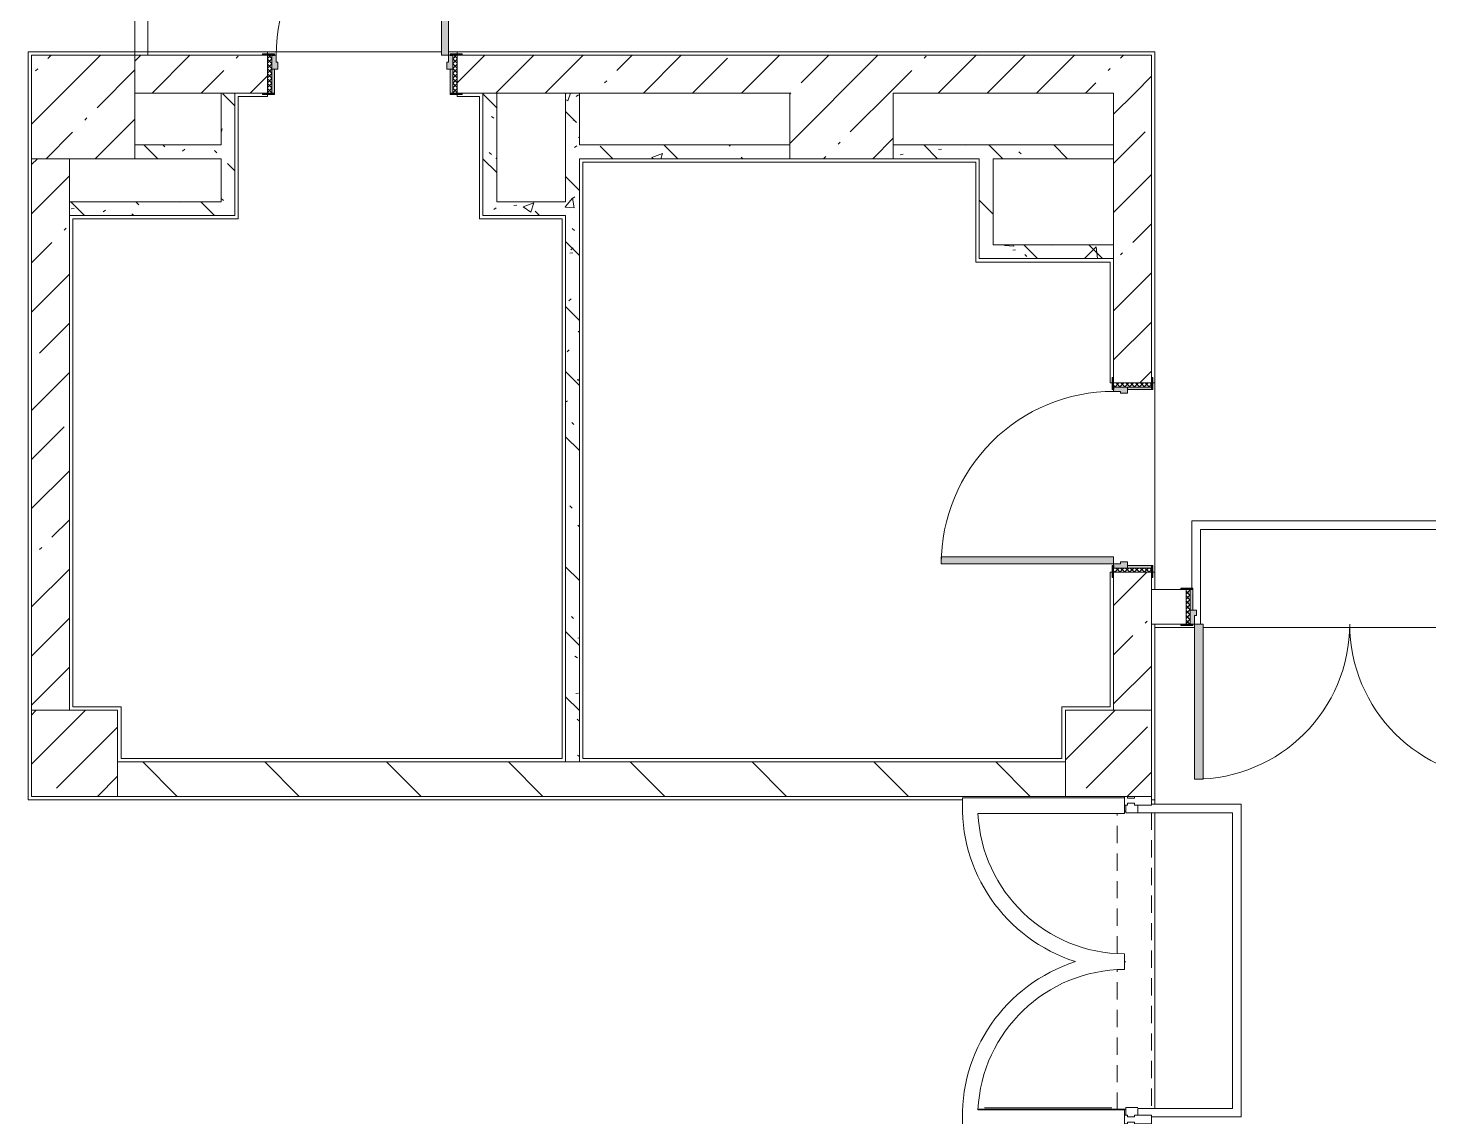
# Model space of a CAD drawing. Header units: millimetres. Extents: x 81676 to 276943, y -8553 to 29000.
# Drawn here: x 161653 to 169783, y 9040 to 15358 of the extents above; entities that cross this region are included whole.
import ezdxf

# ---------------------------------------------------------------- set-up
doc = ezdxf.new("R2010")
doc.units = ezdxf.units.MM
doc.linetypes.add('200_ШТРИХ__ш1_п0_6_', pattern=[160, 100, -60])
for name, color, linetype, lineweight, true_color in [('A-DETL-GENF-4', 7, 'Continuous', 5, 0xaaaaaa), ('A-DOOR-3', 7, 'Continuous', 5, 0xe2e2e2), ('A-DOOR-4', 7, 'Continuous', 5, 0xaaaaaa), ('A-DOOR-FRAM-2', 7, 'Continuous', 5, 0xe2e2e2), ('A-DOOR-FRAM-3', 7, 'Continuous', 5, 0xaaaaaa), ('A-FLOR-3', 7, 'Continuous', 5, 0xaaaaaa), ('I-WALL-5', 7, 'Continuous', 5, 0x787878)]:
    doc.layers.add(name, color=color, linetype=linetype, lineweight=lineweight, true_color=true_color)
for name, color, linetype, lineweight in [('A-DETL-MBND', 7, '200_ШТРИХ__ш1_п0_6_', 9), ('A-GLAZ-CWMG-2', 7, 'Continuous', 5), ('A-WALL', 7, 'Continuous', 9), ('I-WALL-3', 7, 'Continuous', 5), ('S-COLS-1', 7, 'Continuous', 5)]:
    doc.layers.add(name, color=color, linetype=linetype, lineweight=lineweight)
pattern_1 = [(45, (147962.96, 0), (-285.123, 285.123), []), (45, (148248.1, 0), (-285.123, 285.123), [504.031, -100.806, 16.764, -84.042])]
pattern_2 = [(135, (147962.96, 0), (-353.553, -353.553), [])]
pattern_3 = [(135, (1751.41, 174.685), (-14.14214, -14.14214), []), (225, (1751.41, 174.685), (14.14214, -14.14214), [])]
pattern_4 = [(45, (-371.384, 174.685), (-14.1421, 14.1421), []), (135, (-371.384, 174.685), (-14.1421, -14.1421), [])]
pattern_5 = [(135, (147962.96, 0), (-377.171, -377.171), [533.4, -88.9, 17.78, -88.9]), (135, (147962.96, 376.94), (-377.171, -377.171), []), (50, (147962.96, 0), (637.645, -55.787), [66.675, -733.425]), (355, (147962.96, 0), (-123.35, 668.7), [53.34, -586.74]), (100.451, (148016.1, -4.65), (514.299, 612.908), [56.665, -623.315]), (46.184, (147963, 177.8), (948.776, -147.15), [100.012, -1100.137]), (96.636, (148042, 165.5), (830.91, 865.997), [84.998, -934.973]), (351.184, (147963, 177.8), (830.918, 865.99), [80.01, -880.11]), (21, (148051.86, 133.35), (530.651, -357.928), [66.675, -733.425]), (326, (148051.86, 133.35), (216.308, 644.658), [53.34, -586.74]), (71.451, (148096.1, 103.5), (746.96, 286.724), [56.665, -623.315]), (37.5, (147962.96, 0), (10.8105, 295.9426), [16.764, -562.864, 16.764, -578.866, -588.962]), (37.5, (147962.96, 0), (10.8105, 295.9426), [-1175.258, 16.764, -572.198]), (7.5, (147962.96, 0), (233.869, 350.6318), [16.764, -322.834, 16.764, -549.529, -224.472]), (7.5, (147962.96, 0), (233.869, 350.6318), [-905.891, 16.764, -207.708]), (327.5, (147764.71, 0), (474.5678, -20.0513), [16.764, -205.486, 16.764, -676.656, -920.115]), (327.5, (147764.71, 0), (474.5678, -20.0513), [-915.67, 16.764, -903.351]), (317.5, (147675.8, 0), (518.452, 88.9934), [16.764, -272.161, 16.764, -443.738, -653.415]), (317.5, (147675.8, 0), (518.452, 88.9934), [-749.427, 16.764, -636.651])]

# ---------------------------------------------------------------- blocks, each defined once
blk = doc.blocks.new('BSC_Колонна _Прямоугольная - 600х600-V29-1_6_3_птичка')
at = {"layer": 'S-COLS-1'}
h = blk.add_hatch(dxfattribs=at)
h.set_pattern_fill('FP_55', color=256, style=0, pattern_type=2)
h.set_pattern_definition([(45, (-14010, -14900), (-285.123, 285.123), []), (45, (-13724.88, -14900), (-285.123, 285.123), [504.031, -100.806, 16.764, -84.042])])
h.paths.add_polyline_path([(220, -300), (300, -300), (300, 300), (-300, 300), (-300, -300), (-80, -300)])
for p, q in [((300, 300), (-300, 300)), ((-300, 300), (-300, -300)), ((300, -300), (300, 300)), ((-300, -300), (300, -300))]:
    blk.add_line(p, q, dxfattribs=at)
blk = doc.blocks.new('Дверь_Витражная_остекление_ - ДВН_CОШ в витраже-31920700-1_6_3_птичка')
at = {"layer": 'A-DETL-GENF-4'}
for p, q in [((-855, 60), (-855, -10)), ((855, 60), (855, -10)), ((-865, -10), (-900, -10)), ((-865, -10), (-900, -10)), ((-855, -10), (-900, -10)), ((-865, -17), (-865, -10)), ((-865, -17), (-865, -10)), ((855, -10), (900, -10)), ((865, -10), (900, -10)), ((865, -867), (865, -10)), ((865, -10), (865, -867)), ((900, -10), (865, -10)), ((856, -830), (856, -90))]:
    blk.add_line(p, q, dxfattribs=at)
at = {"layer": 'A-DOOR-4'}
for centre, radius, start, end in [((-910, -10), 920, 359.49349, 0), ((910, -10), 900, 180, 180.51777)]:
    blk.add_arc(centre, radius, start, end, dxfattribs=at)
blk = doc.blocks.new('Прямоугольный импост - Импост структурный с накладкой - 160мм Темный-31915521-1_6_3_птичка')
at = {"layer": 'A-GLAZ-CWMG-2'}
for p, q in [((-25, 17), (25, 17)), ((-15, 0), (-25, 0)), ((-15, -40), (-15, 0)), ((25, 0), (15, 0)), ((15, 0), (15, -40)), ((25, 17), (25, 0)), ((-25, -40), (-15, -40)), ((15, -40), (25, -40)), ((25, -40), (25, -140)), ((25, -140), (-25, -140))]:
    blk.add_line(p, q, dxfattribs=at)
blk = doc.blocks.new('Прямоугольный импост - Импост структурный с накладкой - 160мм Темный-30755591-1_6_3_птичка')
at = {"layer": 'A-GLAZ-CWMG-2'}
for p, q in [((-25, 0), (-25, 17)), ((-25, 17), (25, 17)), ((-15, 0), (-25, 0)), ((-15, -40), (-15, 0)), ((25, 0), (15, 0)), ((15, 0), (15, -40)), ((25, 17), (25, 0)), ((-25, -140), (-25, -40)), ((-25, -40), (-15, -40)), ((15, -40), (25, -40)), ((25, -40), (25, -140)), ((25, -140), (-25, -140))]:
    blk.add_line(p, q, dxfattribs=at)
blk = doc.blocks.new('110_Дверь_СКБ_1Ст_Внутренняя1 - Д-13 1100x2100h_кладовая-33288301-1_6_3_птичка')
at = {"layer": 'A-DOOR-3'}
h = blk.add_hatch(color=256, dxfattribs=at)
h.paths.add_polyline_path([(533.2, 30), (537.5, 30), (537.5, 110), (512.5, 110), (512.5, 70), (502.5, 70), (502.5, 30), (522.5, 30)])
h.paths.add_polyline_path([(-512.5, 30), (-477.5, 30), (-477.5, 70), (-487.5, 70), (-487.5, 110), (-512.5, 110)])
at = {"layer": 'A-DOOR-4'}
h = blk.add_hatch(dxfattribs=at)
h.set_pattern_fill('FP_101', color=256, style=0, pattern_type=2)
h.set_pattern_definition(pattern_3)
h.paths.add_polyline_path([(537.5, -110), (562.5, -110), (562.5, 110), (537.5, 110), (537.5, 6.5)])
at = {"layer": 'A-DOOR-FRAM-2'}
for points in [[(472.5, 110), (512.5, 110), (512.5, 1110), (472.5, 1110), (472.5, 130)], [(-512.5, 110), (-497.5, 110), (-497.5, 118), (-567.5, 118), (-567.5, 110), (-537.5, 110)], [(562.5, 110), (592.5, 110), (592.5, 118), (522.5, 118), (522.5, 110), (546.8, 110)], [(-497.5, -110), (-497.5, 30), (-512.5, 30), (-512.5, -110)], [(537.5, -110), (533.2, 30), (522.5, 30), (522.5, -110)], [(-497.5, -118), (-497.5, -110), (-567.5, -114), (-567.5, -118), (-537.5, -118)], [(581.8, -118), (592.5, -118), (592.5, -110), (522.5, -110), (522.5, -118), (562.5, -118)]]:
    blk.add_hatch(color=256, dxfattribs=at).paths.add_polyline_path(points)
at = {"layer": 'A-DOOR-FRAM-3'}
h = blk.add_hatch(dxfattribs=at)
h.set_pattern_fill('FP_102', color=256, style=0, pattern_type=2)
h.set_pattern_definition(pattern_4)
h.paths.add_polyline_path([(-512.5, -110), (-512.5, 110), (-537.5, 110), (-537.5, -110)])
at = {"layer": 'A-DOOR-4'}
for p, q in [((512.5, 1110), (472.5, 1110)), ((472.5, 1110), (472.5, 110)), ((512.5, 110), (512.5, 1110)), ((472.5, 110), (512.5, 110))]:
    blk.add_line(p, q, dxfattribs=at)
blk.add_arc((512.5, 110), 1000, 90, 180, dxfattribs=at)
at = {"layer": 'A-DOOR-FRAM-3'}
for p, q in [((-497.5, 118), (-567.5, 118)), ((-567.5, 118), (-567.5, 110)), ((-567.5, 110), (-497.5, 110)), ((-512.5, 110), (-537.5, 110)), ((-537.5, 110), (-537.5, -110)), ((-487.5, 110), (-512.5, 110)), ((-512.5, 110), (-512.5, 30)), ((-512.5, -110), (-512.5, 110)), ((-497.5, 110), (-512.5, 110)), ((-512.5, 110), (-512.5, 109)), ((-512.5, 109), (-497.5, 109)), ((-497.5, 110), (-497.5, 118)), ((-497.5, 109), (-497.5, 110)), ((-487.5, 70), (-487.5, 110)), ((512.5, 110), (512.5, 70)), ((537.5, 110), (512.5, 110)), ((592.5, 118), (522.5, 118)), ((522.5, 118), (522.5, 110)), ((537.5, 110), (522.5, 110)), ((522.5, 110), (522.5, 109)), ((522.5, 110), (592.5, 110)), ((522.5, 109), (537.5, 109)), ((537.5, 30), (537.5, 110)), ((562.5, 110), (537.5, 110)), ((537.5, 110), (537.5, -110)), ((537.5, 109), (537.5, 110)), ((562.5, -110), (562.5, 110)), ((592.5, 110), (592.5, 118)), ((-512.5, 30), (-477.5, 30)), ((-497.5, 30), (-512.5, 30)), ((-512.5, 30), (-512.5, -110)), ((-497.5, -110), (-497.5, 30)), ((-477.5, 70), (-487.5, 70)), ((-477.5, 30), (-477.5, 70)), ((512.5, 70), (502.5, 70)), ((502.5, 70), (502.5, 30)), ((502.5, 30), (537.5, 30)), ((537.5, 30), (522.5, 30)), ((522.5, 30), (522.5, -110)), ((537.5, -110), (537.5, 30)), ((-497.5, -110), (-567.5, -110)), ((-567.5, -110), (-567.5, -118)), ((-567.5, -118), (-497.5, -118)), ((-537.5, -110), (-512.5, -110)), ((-512.5, -110), (-497.5, -110)), ((-497.5, -118), (-497.5, -110)), ((522.5, -110), (537.5, -110)), ((592.5, -110), (522.5, -110)), ((522.5, -110), (522.5, -118)), ((522.5, -118), (592.5, -118)), ((537.5, -110), (562.5, -110)), ((592.5, -118), (592.5, -110))]:
    blk.add_line(p, q, dxfattribs=at)
blk = doc.blocks.new('DOR__перегородка__Прямоугольная - ТП-2_ Вн_ДПГ_9480х4200h_2-23998078-1_6_3_птичка')
at = {"layer": 'A-DOOR-4'}
for p, q in [((0, 0), (2650, 0)), ((3250, 0), (6400, 0)), ((7000, 0), (9480, 0)), ((0, -75), (1987.4, -75)), ((2137.4, -75), (4324.5, -75)), ((4474.5, -75), (4486.7, -75)), ((4636.7, -75), (6823.8, -75)), ((6973.8, -75), (6985, -75)), ((7135, -75), (9323.2, -75)), ((9105.2, -200.9), (9105.2, -75)), ((9180.2, -157.6), (9180.2, -75)), ((9255.2, -114.3), (9255.2, -75)), ((9473.2, -75), (9480, -75)), ((9330.2, -1474.2), (9330.2, -157.6)), ((9405.2, -1474.2), (9405.2, -114.3)), ((9255.2, -1474.2), (9255.2, -200.9)), ((9105.2, -1474.2), (9105.2, -287.5)), ((9180.2, -1474.2), (9180.2, -244.2)), ((9480, -1474.2), (9480, -450)), ((9105.2, -1474.2), (9480, -1474.2))]:
    blk.add_line(p, q, dxfattribs=at)
at = {"layer": 'A-DOOR-FRAM-3'}
for p, q in [((2019.1, -6.7), (1981.6, -71.7)), ((1981.6, -71.7), (3193.9, -771.8)), ((3231.5, -706.9), (2019.1, -6.7)), ((4442.7, -6.7), (3230.4, -706.9)), ((3267.9, -771.8), (4480.3, -71.7)), ((4480.3, -71.7), (4442.7, -6.7)), ((4518.4, -6.7), (4480.9, -71.7)), ((4480.9, -71.7), (5693.3, -771.8)), ((5730.8, -706.9), (4518.4, -6.7)), ((6942.1, -6.7), (5729.7, -706.9)), ((5767.3, -771.8), (6979.6, -71.7)), ((6979.6, -71.7), (6942.1, -6.7)), ((7016.7, -6.7), (6979.2, -71.7)), ((6979.2, -71.7), (8191.6, -771.8)), ((8229.1, -706.9), (7016.7, -6.7)), ((9441.4, -6.7), (8229.1, -706.9)), ((8266.6, -771.8), (9478.9, -71.7)), ((9478.9, -71.7), (9441.4, -6.7)), ((3193.9, -771.8), (3231.5, -706.9)), ((3230.4, -706.9), (3267.9, -771.8)), ((5693.3, -771.8), (5730.8, -706.9)), ((5729.7, -706.9), (5767.3, -771.8)), ((8191.6, -771.8), (8229.1, -706.9)), ((8229.1, -706.9), (8266.6, -771.8))]:
    blk.add_line(p, q, dxfattribs=at)
blk = doc.blocks.new('110_Дверь_СКБ_1Ст_Внутренняя1 - Д-4к_п__1100x2100h_Артистические EI30-23985503-1_6_3_птичка')
at = {"layer": 'A-DOOR-3'}
h = blk.add_hatch(color=256, dxfattribs=at)
h.paths.add_polyline_path([(-512.5, 30), (-477.5, 30), (-477.5, 70), (-487.5, 70), (-487.5, 110), (-512.5, 110)])
h.paths.add_polyline_path([(502.5, 54), (502.5, 30), (537.5, 30), (537.5, 110), (512.5, 110), (508.7, 70), (502.5, 70), (502.5, 63.1)])
at = {"layer": 'A-DOOR-4'}
h = blk.add_hatch(dxfattribs=at)
h.set_pattern_fill('FP_101', color=256, style=0, pattern_type=2)
h.set_pattern_definition(pattern_3)
h.paths.add_polyline_path([(537.5, 102.1), (537.5, -110), (562.5, -110), (562.5, 110), (537.5, 110)])
at = {"layer": 'A-DOOR-FRAM-2'}
for points in [[(-487.5, 704.8), (-487.5, 110), (-447.5, 110), (-447.5, 1110), (-487.5, 1110)], [(-567.5, 117), (-567.5, 110), (-497.5, 110), (-497.5, 118), (-567.5, 118)], [(522.5, 118), (522.5, 110), (592.5, 110), (592.5, 118), (537.5, 118)], [(-512.5, -110), (-497.5, -110), (-497.5, 30), (-512.5, 30)], [(522.5, -110), (537.5, -110), (537.5, 30), (522.5, 30)], [(-567.5, -118), (-497.5, -118), (-497.5, -110), (-567.5, -110)], [(522.5, -110), (522.5, -118), (592.5, -118), (592.5, -110), (537.5, -110)]]:
    blk.add_hatch(color=256, dxfattribs=at).paths.add_polyline_path(points)
at = {"layer": 'A-DOOR-FRAM-3'}
h = blk.add_hatch(dxfattribs=at)
h.set_pattern_fill('FP_102', color=256, style=0, pattern_type=2)
h.set_pattern_definition(pattern_4)
h.paths.add_polyline_path([(-537.5, -110), (-512.5, -110), (-512.5, 110), (-537.5, 110)])
at = {"layer": 'A-DOOR-4'}
for p, q in [((-487.5, 1110), (-487.5, 110)), ((-447.5, 1110), (-487.5, 1110)), ((-447.5, 110), (-447.5, 1110)), ((-487.5, 110), (-447.5, 110))]:
    blk.add_line(p, q, dxfattribs=at)
blk.add_arc((-487.5, 110), 1000, 360, 90, dxfattribs=at)
at = {"layer": 'A-DOOR-FRAM-3'}
for p, q in [((-497.5, 118), (-567.5, 118)), ((-567.5, 118), (-567.5, 110)), ((-567.5, 110), (-497.5, 110)), ((-512.5, 110), (-537.5, 110)), ((-537.5, 110), (-537.5, -110)), ((-487.5, 110), (-512.5, 110)), ((-512.5, 110), (-512.5, 30)), ((-512.5, -110), (-512.5, 110)), ((-497.5, 110), (-512.5, 110)), ((-512.5, 110), (-512.5, 109)), ((-512.5, 109), (-497.5, 109)), ((-497.5, 110), (-497.5, 118)), ((-497.5, 109), (-497.5, 110)), ((-487.5, 70), (-487.5, 110)), ((512.5, 110), (512.5, 70)), ((537.5, 110), (512.5, 110)), ((592.5, 118), (522.5, 118)), ((522.5, 118), (522.5, 110)), ((537.5, 110), (522.5, 110)), ((522.5, 110), (522.5, 109)), ((522.5, 110), (592.5, 110)), ((522.5, 109), (537.5, 109)), ((537.5, 30), (537.5, 110)), ((562.5, 110), (537.5, 110)), ((537.5, 110), (537.5, -110)), ((537.5, 109), (537.5, 110)), ((562.5, -110), (562.5, 110)), ((592.5, 110), (592.5, 118)), ((-512.5, 30), (-477.5, 30)), ((-497.5, 30), (-512.5, 30)), ((-512.5, 30), (-512.5, -110)), ((-497.5, -110), (-497.5, 30)), ((-477.5, 70), (-487.5, 70)), ((-477.5, 30), (-477.5, 70)), ((512.5, 70), (502.5, 70)), ((502.5, 70), (502.5, 30)), ((502.5, 30), (537.5, 30)), ((537.5, 30), (522.5, 30)), ((522.5, 30), (522.5, -110)), ((537.5, -110), (537.5, 30)), ((-497.5, -110), (-567.5, -110)), ((-567.5, -110), (-567.5, -118)), ((-567.5, -118), (-497.5, -118)), ((-537.5, -110), (-512.5, -110)), ((-512.5, -110), (-497.5, -110)), ((-497.5, -118), (-497.5, -110)), ((522.5, -110), (537.5, -110)), ((592.5, -110), (522.5, -110)), ((522.5, -110), (522.5, -118)), ((522.5, -118), (592.5, -118)), ((537.5, -110), (562.5, -110)), ((592.5, -118), (592.5, -110))]:
    blk.add_line(p, q, dxfattribs=at)
blk = doc.blocks.new('BSC_Колонна _Прямоугольная - 500х500-V89-1_6_3_птичка')
at = {"layer": 'S-COLS-1'}
h = blk.add_hatch(dxfattribs=at)
h.set_pattern_fill('FP_108', color=256, style=0, pattern_type=2)
h.set_pattern_definition([(45, (-19960, -11150), (-285.123, 285.123), []), (45, (-19674.88, -11150), (-285.123, 285.123), [504.031, -100.806, 16.764, -84.042])])
h.paths.add_polyline_path([(250, -250), (250, 250), (-250, 250), (-250, -250)])
for p, q in [((250, 250), (-250, 250)), ((-250, 250), (-250, -250)), ((250, -250), (250, 250)), ((-250, -250), (250, -250))]:
    blk.add_line(p, q, dxfattribs=at)
blk = doc.blocks.new('110_Дверь_СКБ_2Ст - Д-10 1800x2100h_Актовый зал EI30-23435156-1_6_3_птичка')
at = {"layer": 'A-DOOR-3'}
for points in [[(-887.5, 1000), (-887.5, 100), (-837.5, 100), (-837.5, 1000)], [(862.5, 1000), (862.5, 100), (912.5, 100), (912.5, 1000)]]:
    blk.add_hatch(color=256, dxfattribs=at).paths.add_polyline_path(points)
h = blk.add_hatch(color=256, dxfattribs=at)
h.paths.add_polyline_path([(937.5, 100), (912.5, 100), (912.5, 50), (902.5, 50), (902.5, 20), (937.5, 20)])
h.paths.add_polyline_path([(-887.5, 100), (-912.5, 100), (-912.5, 20), (-877.5, 20), (-882.7, 50), (-887.5, 50)])
at = {"layer": 'A-DOOR-4'}
h = blk.add_hatch(dxfattribs=at)
h.set_pattern_fill('FP_119', color=256, style=0, pattern_type=2)
h.set_pattern_definition([(135, (1351.41, 164.685), (-14.1421, -14.1421), []), (225, (1351.41, 164.685), (14.1421, -14.1421), [])])
h.paths.add_polyline_path([(962.5, 100), (937.5, 100), (937.5, -100), (962.5, -100)])
at = {"layer": 'A-DOOR-FRAM-2'}
for points in [[(-937.5, 108), (-967.5, 108), (-967.5, 100), (-897.5, 100), (-897.5, 108), (-916.5, 108)], [(962.5, 108), (922.5, 108), (927.9, 100), (992.5, 100), (992.5, 108)], [(-897.5, 20), (-912.5, 20), (-912.5, -100), (-897.5, -100)], [(927.9, 20), (922.5, 20), (927.9, -100), (937.5, -100), (937.5, 20)], [(-897.5, -100), (-967.5, -100), (-967.5, -108), (-897.5, -108)], [(922.5, -100), (927.9, -108), (992.5, -108), (992.5, -100), (927.9, -100)]]:
    blk.add_hatch(color=256, dxfattribs=at).paths.add_polyline_path(points)
at = {"layer": 'A-DOOR-FRAM-3'}
h = blk.add_hatch(dxfattribs=at)
h.set_pattern_fill('FP_120', color=256, style=0, pattern_type=2)
h.set_pattern_definition([(45, (-771.384, 164.685), (-14.1421, 14.1421), []), (135, (-771.384, 164.685), (-14.1421, -14.1421), [])])
h.paths.add_polyline_path([(-937.5, 100), (-937.5, -100), (-912.5, -100), (-912.5, 100)])
at = {"layer": 'A-DOOR-4'}
for p, q in [((-887.5, 1000), (-887.5, 100)), ((-837.5, 1000), (-887.5, 1000)), ((-837.5, 100), (-837.5, 1000)), ((912.5, 1000), (862.5, 1000)), ((862.5, 1000), (862.5, 100)), ((912.5, 100), (912.5, 1000)), ((-887.5, 100), (-837.5, 100)), ((862.5, 100), (912.5, 100))]:
    blk.add_line(p, q, dxfattribs=at)
for centre, start, end in [((-887.5, 100), 0, 90), ((912.5, 100), 90, 180)]:
    blk.add_arc(centre, 900, start, end, dxfattribs=at)
at = {"layer": 'A-DOOR-FRAM-3'}
for p, q in [((-897.5, 108), (-967.5, 108)), ((-967.5, 108), (-967.5, 100)), ((-967.5, 100), (-897.5, 100)), ((-912.5, 100), (-937.5, 100)), ((-937.5, 100), (-937.5, -100)), ((-887.5, 100), (-912.5, 100)), ((-912.5, 100), (-912.5, 20)), ((-912.5, -100), (-912.5, 100)), ((-897.5, 100), (-897.5, 108)), ((-887.5, 50), (-887.5, 100)), ((912.5, 100), (912.5, 50)), ((937.5, 100), (912.5, 100)), ((992.5, 108), (922.5, 108)), ((922.5, 108), (922.5, 100)), ((922.5, 100), (992.5, 100)), ((937.5, 20), (937.5, 100)), ((962.5, 100), (937.5, 100)), ((937.5, 100), (937.5, -100)), ((962.5, -100), (962.5, 100)), ((992.5, 100), (992.5, 108)), ((-912.5, 20), (-877.5, 20)), ((-897.5, 20), (-912.5, 20)), ((-912.5, 20), (-912.5, -100)), ((-897.5, -100), (-897.5, 20)), ((-877.5, 50), (-887.5, 50)), ((-877.5, 20), (-877.5, 50)), ((912.5, 50), (902.5, 50)), ((902.5, 50), (902.5, 20)), ((902.5, 20), (937.5, 20)), ((937.5, 20), (922.5, 20)), ((922.5, 20), (922.5, -100)), ((937.5, -100), (937.5, 20)), ((-897.5, -100), (-967.5, -100)), ((-967.5, -100), (-967.5, -108)), ((-967.5, -108), (-897.5, -108)), ((-937.5, -100), (-912.5, -100)), ((-912.5, -100), (-897.5, -100)), ((-897.5, -108), (-897.5, -100)), ((922.5, -100), (937.5, -100)), ((992.5, -100), (922.5, -100)), ((922.5, -100), (922.5, -108)), ((922.5, -108), (992.5, -108)), ((937.5, -100), (962.5, -100)), ((992.5, -108), (992.5, -100))]:
    blk.add_line(p, q, dxfattribs=at)
blk = doc.blocks.new('BSC_Колонна _Прямоугольная - 500х500-V117-1_6_3_птичка')
at = {"layer": 'S-COLS-1'}
h = blk.add_hatch(dxfattribs=at)
h.set_pattern_fill('FP_133', color=256, style=0, pattern_type=2)
h.set_pattern_definition([(45, (-13960, -11150), (-285.123, 285.123), []), (45, (-13674.88, -11150), (-285.123, 285.123), [504.031, -100.806, 16.764, -84.042])])
h.paths.add_polyline_path([(-250, -250), (250, -250), (250, 250), (-250, 247.8), (-250, -206.3)])
for p, q in [((250, 250), (-250, 250)), ((-250, 250), (-250, -250)), ((250, -250), (250, 250)), ((-250, -250), (250, -250))]:
    blk.add_line(p, q, dxfattribs=at)
blk = doc.blocks.new('BSC_Колонна _Прямоугольная - 500х500-V136-1_6_3_птичка')
at = {"layer": 'S-COLS-1'}
for p, q in [((250, 250), (-250, 250)), ((-250, 250), (-250, -250)), ((250, -250), (250, 250)), ((-250, -250), (250, -250))]:
    blk.add_line(p, q, dxfattribs=at)
blk = doc.blocks.new('Прямоугольный импост - Импост структурный с накладкой - 160мм-31915517-1_6_3_птичка')
at = {"layer": 'A-GLAZ-CWMG-2'}
for p, q in [((0, 17), (-50, 17)), ((-50, 17), (-50, 0)), ((-50, 0), (-40, 0)), ((-40, 0), (-40, -40)), ((-10, -40), (-10, 0)), ((-10, 0), (0, 0)), ((-40, -40), (-50, -40)), ((-50, -40), (-50, -140)), ((0, -40), (-10, -40)), ((-50, -140), (0, -140))]:
    blk.add_line(p, q, dxfattribs=at)

msp = doc.modelspace()

# ---------------------------------------------------------------- hatches: boundary and pattern name
at = {"layer": 'I-WALL-3'}
h = msp.add_hatch(dxfattribs=at)
h.set_pattern_fill('FP_34', color=256, style=0, pattern_type=2)
h.set_pattern_definition(pattern_1)
h.paths.add_polyline_path([(164173, 14980), (166073.2, 14980), (166073.2, 15200), (164143, 15200), (164143, 14980), (164161, 14980)])
h.paths.add_polyline_path([(167953, 14980), (168173, 14980), (168173, 15200), (166673.2, 15200), (166673.2, 14980), (167358.2, 14980)])
h.paths.add_polyline_path([(162773, 14980), (163043, 14980), (163043, 15200), (162273, 15200), (162273, 14980), (162293, 14980)])
h = msp.add_hatch(dxfattribs=at)
h.set_pattern_fill('FP_34', color=256, style=0, pattern_type=2)
h.set_pattern_definition(pattern_1)
h.paths.add_polyline_path([(167953, 11400), (168173, 11400), (168173, 12200), (167953, 12200), (167953, 11452.4)])
h.paths.add_polyline_path([(168173, 13300), (168173, 14980), (167953, 14980), (167953, 13300)])
h = msp.add_hatch(dxfattribs=at)
h.set_pattern_fill('FP_34', color=256, style=0, pattern_type=2)
h.set_pattern_definition(pattern_1)
h.paths.add_polyline_path([(161673, 11400), (161893, 11400), (161893, 14600), (161673, 14600), (161673, 11420)])
h = msp.add_hatch(dxfattribs=at)
h.set_pattern_fill('FP_64', color=256, style=0, pattern_type=2)
h.set_pattern_definition(pattern_2)
h.paths.add_polyline_path([(170303, 11900), (170553, 11900), (170553, 12100), (170273, 12100), (170273, 11900)])
h.paths.add_polyline_path([(168193, 11900), (168373, 11900), (168373, 12100), (168173, 12100), (168173, 11900)])
h = msp.add_hatch(dxfattribs=at)
h.set_pattern_fill('FP_64', color=256, style=0, pattern_type=2)
h.set_pattern_definition(pattern_2)
h.paths.add_polyline_path([(162173, 10900), (167673, 10900), (167673, 11100), (162173, 11100), (162173, 10994)])
at = {"layer": 'I-WALL-5'}
h = msp.add_hatch(dxfattribs=at)
h.set_pattern_fill('FP_63', color=256, style=0, pattern_type=2)
h.set_pattern_definition(pattern_5)
h.paths.add_polyline_path([(162853, 14350), (162853, 14980), (162773, 14976), (162773, 14350)])
h = msp.add_hatch(dxfattribs=at)
h.set_pattern_fill('FP_63', color=256, style=0, pattern_type=2)
h.set_pattern_definition(pattern_5)
h.paths.add_polyline_path([(164293, 14350), (164373, 14350), (164373, 14980), (164293, 14980), (164293, 14960)])
h = msp.add_hatch(dxfattribs=at)
h.set_pattern_fill('FP_63', color=256, style=0, pattern_type=2)
h.set_pattern_definition(pattern_5)
h.paths.add_polyline_path([(164853, 11100), (164853, 14980), (164773, 14980), (164773, 11100)])
h = msp.add_hatch(dxfattribs=at)
h.set_pattern_fill('FP_63', color=256, style=0, pattern_type=2)
h.set_pattern_definition(pattern_5)
h.paths.add_polyline_path([(162773, 14600), (162773, 14680), (162273, 14680), (162273, 14600)])
h = msp.add_hatch(dxfattribs=at)
h.set_pattern_fill('FP_63', color=256, style=0, pattern_type=2)
h.set_pattern_definition(pattern_5)
h.paths.add_polyline_path([(164853, 14600), (166073, 14600), (166073, 14680), (164853, 14680)])
h = msp.add_hatch(dxfattribs=at)
h.set_pattern_fill('FP_63', color=256, style=0, pattern_type=2)
h.set_pattern_definition(pattern_5)
h.paths.add_polyline_path([(167173, 14600), (167953, 14600), (167953, 14680), (166673.2, 14680), (166673.2, 14600), (167153, 14600)])
h = msp.add_hatch(dxfattribs=at)
h.set_pattern_fill('FP_63', color=256, style=0, pattern_type=2)
h.set_pattern_definition(pattern_5)
h.paths.add_polyline_path([(167173, 14020), (167253, 14020), (167253, 14600), (167173, 14600), (167173, 14580)])
h = msp.add_hatch(dxfattribs=at)
h.set_pattern_fill('FP_63', color=256, style=0, pattern_type=2)
h.set_pattern_definition(pattern_5)
h.paths.add_polyline_path([(162273, 14270), (162853, 14270), (162853, 14350), (161893, 14350), (161893, 14270), (162193, 14270)])
h = msp.add_hatch(dxfattribs=at)
h.set_pattern_fill('FP_63', color=256, style=0, pattern_type=2)
h.set_pattern_definition(pattern_5)
h.paths.add_polyline_path([(164373, 14270), (164773, 14270), (164773, 14350), (164293, 14350), (164293, 14270), (164301.2, 14270)])
h = msp.add_hatch(dxfattribs=at)
h.set_pattern_fill('FP_63', color=256, style=0, pattern_type=2)
h.set_pattern_definition(pattern_5)
h.paths.add_polyline_path([(167953, 14020), (167953, 14100), (167253, 14100), (167253, 14020), (167933, 14020)])
at = {"layer": 'S-COLS-1'}
h = msp.add_hatch(dxfattribs=at)
h.set_pattern_fill('FP_34', color=256, style=0, pattern_type=2)
h.set_pattern_definition(pattern_1)
h.paths.add_polyline_path([(166073.2, 14600), (166673.2, 14600), (166673.2, 15200), (166073.2, 15200), (166073.2, 14980)])

# ---------------------------------------------------------------- linework, layer by layer
at = {"layer": 'A-DETL-MBND'}
for p, q in [((167973, 9989), (167973, 10801.3)), ((168173, 10805.2), (168173, 9090)), ((167973, 9081.3), (167973, 9893.6))]:
    msp.add_line(p, q, dxfattribs=at)
at = {"layer": 'A-FLOR-3'}
for p, q in [((161653, 10880), (161653, 15220)), ((161653, 15220), (164053, 15220)), ((163043, 15220), (163043, 15208)), ((164093, 15220), (168193, 15220)), ((164143, 15208), (164143, 15220)), ((168193, 15220), (168193, 12100)), ((163043, 14960), (162873, 14960)), ((162873, 14960), (162873, 14250)), ((163043, 14972), (163043, 14960)), ((164143, 14960), (164143, 14972)), ((164273, 14960), (164143, 14960)), ((164273, 14250), (164273, 14960)), ((167153, 14580), (164873, 14580)), ((164873, 14580), (164873, 11120)), ((167153, 14000), (167153, 14580)), ((162873, 14250), (161913, 14250)), ((161913, 14250), (161913, 11420)), ((164753, 14250), (164273, 14250)), ((164753, 11120), (164753, 14250)), ((167933, 14000), (167153, 14000)), ((167933, 13300), (167933, 14000)), ((167945, 13300), (167933, 13300)), ((168193, 13300), (168181, 13300)), ((168407.6, 12498.9), (168407.6, 12108)), ((170222.8, 12498.9), (168407.6, 12498.9)), ((168457.6, 11900), (168457.6, 12448.9)), ((168457.6, 12448.9), (170172.8, 12448.9)), ((167933, 11420), (167933, 12200)), ((167933, 12200), (167945, 12200)), ((168181, 12200), (168193, 12200)), ((168193, 10855.2), (168193, 11900)), ((168423, 11880), (168193, 11880)), ((168413, 11898.9), (168423, 11898.9)), ((170173, 11880), (168473, 11880)), ((161913, 11420), (162193, 11420)), ((162193, 11420), (162193, 11120)), ((167653, 11120), (167653, 11420)), ((167653, 11420), (167933, 11420)), ((162193, 11120), (164753, 11120)), ((164873, 11120), (167653, 11120)), ((167076.2, 10880), (161653, 10880)), ((168016.2, 10891.3), (167076.2, 10891.3)), ((168016.2, 10801.3), (168016.2, 10850)), ((168093.2, 10850), (168093.2, 10805.2)), ((168193, 10880), (168173.2, 10880)), ((168693.2, 10855.2), (168173.2, 10855.2)), ((168693.2, 9040), (168693.2, 10855.2)), ((167165.8, 10801.3), (168016.2, 10801.3)), ((168093.2, 10805.2), (168643.2, 10805.2)), ((168193, 10805.2), (168193, 9090)), ((168643.2, 10805.2), (168643.2, 9090)), ((168015.2, 9896.3), (168015.2, 9986.3)), ((168016.2, 9081.3), (167165.8, 9081.3)), ((168016.2, 9050), (168016.2, 9081.3)), ((168643.2, 9090), (168093.2, 9090)), ((168093.2, 9090), (168093.2, 9050)), ((168173.2, 9040), (168693.2, 9040))]:
    msp.add_line(p, q, dxfattribs=at)
for centre, radius, start, end in [((168019.9, 10841.3), 945, 176.96706, 252.24721), ((168019.9, 10841.3), 855, 182.68148, 269.68791), ((168019.9, 9041.3), 945, 107.75279, 183.03294), ((168019.9, 9041.3), 855, 90.31209, 177.31852)]:
    msp.add_arc(centre, radius, start, end, dxfattribs=at)
at = {"layer": 'A-WALL'}
for p, q in [((162853, 14980), (162773, 14980)), ((164373, 14980), (164293, 14980)), ((164853, 14980), (164773, 14980)), ((167953, 14600), (167953, 14680)), ((161893, 14350), (161893, 14270)), ((167953, 14020), (167953, 14100)), ((168173, 12100), (168173, 11900)), ((164773, 11100), (164853, 11100))]:
    msp.add_line(p, q, dxfattribs=at)
at = {"layer": 'I-WALL-3'}
for p, q in [((163013, 15200), (162273, 15200)), ((166073.2, 15200), (164173, 15200)), ((168173, 15200), (166673.2, 15200)), ((168173, 13330), (168173, 15200)), ((162273, 14980), (162773, 14980)), ((162773, 14980), (162773, 14680)), ((162853, 14270), (162853, 14980)), ((162853, 14980), (163013, 14980)), ((164173, 14980), (164293, 14980)), ((164293, 14980), (164293, 14270)), ((164373, 14350), (164373, 14980)), ((164373, 14980), (164773, 14980)), ((164773, 14980), (164773, 14350)), ((164853, 14680), (164853, 14980)), ((164853, 14980), (166073.2, 14980)), ((166673.2, 14980), (167953, 14980)), ((167953, 14980), (167953, 14680)), ((162773, 14680), (162273, 14680)), ((166073, 14680), (164853, 14680)), ((166073, 14600), (166073, 14680)), ((167953, 14680), (166673.2, 14680)), ((166673.2, 14680), (166673.2, 14600)), ((161673, 14600), (161673, 11400)), ((161893, 14350), (161893, 14600)), ((162273, 14600), (162773, 14600)), ((162773, 14600), (162773, 14350)), ((164853, 11100), (164853, 14600)), ((164853, 14600), (166073, 14600)), ((166673.2, 14600), (167173, 14600)), ((167173, 14600), (167173, 14020)), ((167253, 14600), (167953, 14600)), ((167253, 14100), (167253, 14600)), ((167953, 14600), (167953, 14100)), ((162773, 14350), (161893, 14350)), ((164773, 14350), (164373, 14350)), ((161893, 11400), (161893, 14270)), ((161893, 14270), (162853, 14270)), ((164293, 14270), (164773, 14270)), ((164773, 14270), (164773, 11100)), ((167953, 14100), (167253, 14100)), ((167173, 14020), (167953, 14020)), ((167953, 14020), (167953, 13330)), ((167953, 12170), (167953, 11400)), ((168173, 12100), (168173, 12170)), ((168343, 12100), (168173, 12100)), ((168173, 11400), (168173, 11900)), ((168173, 11900), (168343, 11900)), ((164773, 11100), (162173, 11100)), ((167673, 11100), (164853, 11100)), ((162173, 10900), (167673, 10900))]:
    msp.add_line(p, q, dxfattribs=at)
at = {"layer": 'S-COLS-1'}
for p, q in [((166673.2, 15200), (166073.2, 15200)), ((166073.2, 14980), (166073.2, 14600)), ((166673.2, 14600), (166673.2, 14980)), ((166073.2, 14600), (166673.2, 14600))]:
    msp.add_line(p, q, dxfattribs=at)

# ---------------------------------------------------------------- block references
at = {"layer": 'A-DOOR-4'}
for name, p, rotation in [('DOR__перегородка__Прямоугольная - ТП-2_ Вн_ДПГ_9480х4200h_2-23998078-1_6_3_птичка', (162273, 15200), 90.00000000000044), ('110_Дверь_СКБ_1Ст_Внутренняя1 - Д-4к_п__1100x2100h_Артистические EI30-23985503-1_6_3_птичка', (168063, 12737.5), 90), ('110_Дверь_СКБ_2Ст - Д-10 1800x2100h_Актовый зал EI30-23435156-1_6_3_птичка', (169335.5, 12000), 180), ('Дверь_Витражная_остекление_ - ДВН_CОШ в витраже-31920700-1_6_3_птичка', (168033.2, 9950), 269.9999999999999)]:
    msp.add_blockref(name, p, dxfattribs=dict(at, rotation=rotation))
msp.add_blockref('110_Дверь_СКБ_1Ст_Внутренняя1 - Д-13 1100x2100h_кладовая-33288301-1_6_3_птичка', (163580.5, 15090), dxfattribs=at)
at = {"layer": 'A-GLAZ-CWMG-2', "extrusion": (0, 0, -1), "rotation": 270.0000000000001}
for name, p in [('Прямоугольный импост - Импост структурный с накладкой - 160мм Темный-31915521-1_6_3_птичка', (-168033.2, 10875)), ('Прямоугольный импост - Импост структурный с накладкой - 160мм Темный-30755591-1_6_3_птичка', (-168033.2, 9025))]:
    msp.add_blockref(name, p, dxfattribs=at)
at = {"layer": 'A-GLAZ-CWMG-2', "rotation": 89.99999999999993}
msp.add_blockref('Прямоугольный импост - Импост структурный с накладкой - 160мм-31915517-1_6_3_птичка', (168033.2, 10900), dxfattribs=at)
at = {"layer": 'S-COLS-1'}
for name, p in [('BSC_Колонна _Прямоугольная - 600х600-V29-1_6_3_птичка', (161973, 14900)), ('BSC_Колонна _Прямоугольная - 500х500-V117-1_6_3_птичка', (161923, 11150)), ('BSC_Колонна _Прямоугольная - 500х500-V89-1_6_3_птичка', (167923, 11150)), ('BSC_Колонна _Прямоугольная - 500х500-V136-1_6_3_птичка', (167923, 11150))]:
    msp.add_blockref(name, p, dxfattribs=at)

doc.saveas('drawing.dxf')
